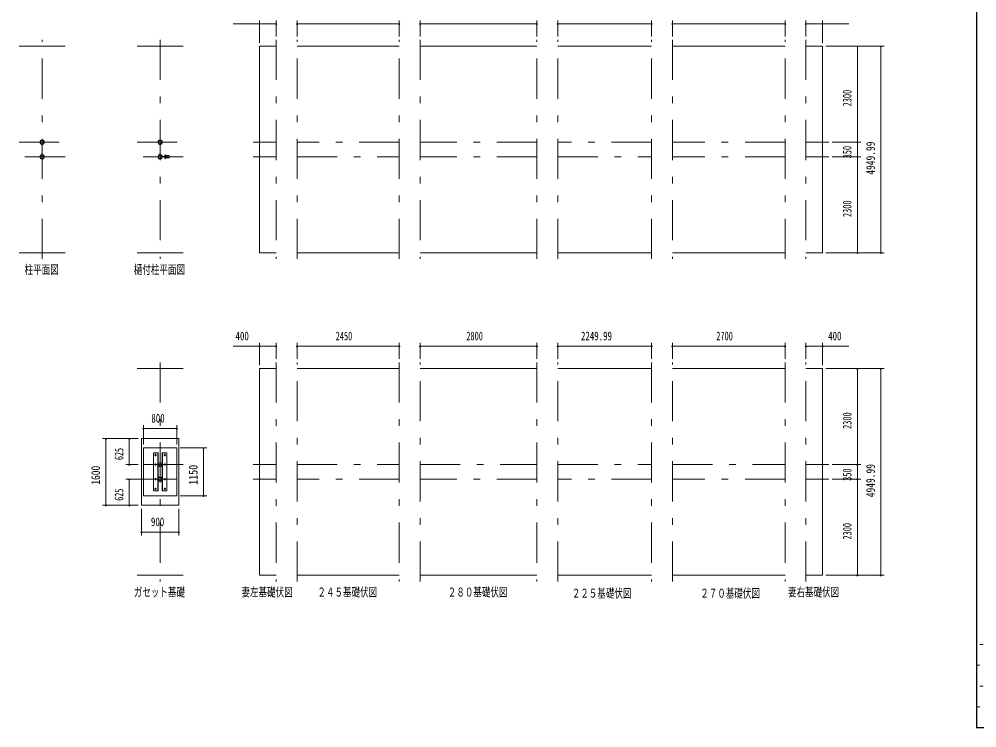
# Model space of a CAD drawing. Units: millimetres, scale not verified. Extents: x -34436 to 34436, y -16161 to 16159.
# Drawn here: x -34436 to -11477, y -16161 to 814 of the extents above; entities that cross this region are included whole.
import ezdxf
from ezdxf.enums import TextEntityAlignment as Align

# ---------------------------------------------------------------- set-up
doc = ezdxf.new("R2010")
doc.units = ezdxf.units.MM
doc.header["$LTSCALE"] = 80
doc.linetypes.add('USER1', pattern=[3, 1, -2])
doc.linetypes.add('USER3', pattern=[24, 12, -5, 2, -5])
for name, color, linetype, lineweight in [('0-2_1-08BOLD', 7, 'Continuous', 18), ('0-3_1-28CENTER', 3, 'USER3', 18), ('0-5_1-58DIM', 3, 'Continuous', 18), ('0-C_F-F1PAPER', 5, 'Continuous', 18)]:
    doc.layers.add(name, color=color, linetype=linetype, lineweight=lineweight)
doc.styles.add('ＭＳ ゴシック', font='')
doc.styles.get('ＭＳ ゴシック').set_extended_font_data('MS Gothic')

msp = doc.modelspace()

# ---------------------------------------------------------------- linework, layer by layer
at = {"layer": '0-2_1-08BOLD'}
for p, q in [((-33336.12, 169.05), (-34436.13, 169.05)), ((-31606.39, 169.05), (-30506.39, 169.05)), ((-25324.95, 169.05), (-27774.95, 169.05)), ((-22024.95, 169.05), (-24824.95, 169.05)), ((-19274.95, 169.05), (-21524.95, 169.05)), ((-16074.95, 169.05), (-18774.95, 169.05)), ((-33887.53, -2430.16), (-33887.53, -2181.73)), ((-33884.73, -2185.26), (-33887.53, -2185.26)), ((-33884.73, -2181.73), (-33884.73, -2430.17)), ((-33884.73, -2213.26), (-33883.13, -2213.26)), ((-33883.13, -2213.26), (-33883.13, -2183.26)), ((-31057.79, -2430.16), (-31057.79, -2181.73)), ((-31057.79, -2185.26), (-31054.99, -2185.26)), ((-31054.99, -2181.73), (-31054.99, -2430.17)), ((-33887.53, -2426.63), (-33884.73, -2426.63)), ((-31054.99, -2426.63), (-31057.79, -2426.63)), ((-31005.68, -2477.94), (-30959.48, -2477.94)), ((-30959.48, -2483.94), (-31005.68, -2483.94)), ((-30960.88, -2476.34), (-31004.19, -2476.34)), ((-31004.19, -2485.54), (-30960.88, -2485.54)), ((-30922.62, -2453.44), (-30838.04, -2453.44)), ((-30838.04, -2508.44), (-30922.62, -2508.44)), ((-33336.12, -4780.94), (-34436.13, -4780.94)), ((-30506.39, -4780.94), (-31606.39, -4780.94)), ((-27774.95, -4780.94), (-25324.95, -4780.94)), ((-24824.95, -4780.94), (-22024.95, -4780.94)), ((-21524.95, -4780.94), (-19274.95, -4780.94)), ((-18774.95, -4780.94), (-16074.95, -4780.94)), ((-15574.95, -4780.94), (-15174.95, -4780.94)), ((-31606.39, -7556.36), (-30506.39, -7556.36)), ((-25324.95, -7556.36), (-27774.95, -7556.36)), ((-22024.95, -7556.36), (-24824.95, -7556.36)), ((-19274.95, -7556.36), (-21524.95, -7556.36)), ((-16074.95, -7556.36), (-18774.95, -7556.36)), ((-31111.69, -10486.35), (-31111.69, -9576.36)), ((-31001.09, -9576.36), (-31001.09, -10486.35)), ((-31606.39, -12506.35), (-30506.39, -12506.35)), ((-27774.95, -12506.35), (-25324.95, -12506.35)), ((-24824.95, -12506.35), (-22024.95, -12506.35)), ((-21524.95, -12506.35), (-19274.95, -12506.35)), ((-18774.95, -12506.35), (-16074.95, -12506.35)), ((-15574.95, -12506.35), (-15174.95, -12506.35))]:
    msp.add_line(p, q, dxfattribs=at)
for points in [[(-28274.95, 169.05), (-28674.95, 169.05), (-28674.95, -4780.94), (-28274.95, -4780.94)], [(-15174.95, -4780.94), (-15174.95, 169.05), (-15574.95, 169.05)], [(-33889.13, -2183.26), (-33889.13, -2213.26), (-33887.53, -2213.26)], [(-31057.79, -2213.26), (-31059.39, -2213.26), (-31059.39, -2183.26)], [(-31053.39, -2183.26), (-31053.39, -2213.26), (-31054.99, -2213.26)], [(-33887.53, -2398.63), (-33889.13, -2398.63), (-33889.13, -2428.63)], [(-33883.13, -2428.63), (-33883.13, -2398.63), (-33884.73, -2398.63)], [(-31057.79, -2398.63), (-31059.39, -2398.63), (-31059.39, -2428.63)], [(-31053.39, -2428.63), (-31053.39, -2398.63), (-31054.99, -2398.63)], [(-28274.95, -7556.36), (-28674.95, -7556.36), (-28674.95, -12506.35), (-28274.95, -12506.35)], [(-15174.95, -12506.35), (-15174.95, -7556.36), (-15574.95, -7556.36)]]:
    msp.add_lwpolyline(points, dxfattribs=at)
for points in [[(-30606.39, -9231.36), (-30606.39, -10831.36), (-31506.39, -10831.36), (-31506.39, -9231.36)], [(-30656.39, -9456.36), (-31456.39, -9456.36), (-31456.39, -10606.36), (-30656.39, -10606.36)], [(-31107.19, -10486.35), (-31219.19, -10486.35), (-31219.19, -9576.36), (-31107.19, -9576.36)], [(-30893.59, -9576.36), (-31005.59, -9576.36), (-31005.59, -10486.35), (-30893.59, -10486.35)]]:
    msp.add_lwpolyline(points, close=True, dxfattribs=at)
for centre, radius in [((-33886.13, -2130.95), 50.8), ((-33886.13, -2130.95), 46.6), ((-33886.13, -2076.29), 2.25), ((-31056.39, -2130.95), 50.8), ((-31056.39, -2130.95), 46.6), ((-31056.39, -2076.29), 2.25), ((-33886.13, -2480.94), 50.8), ((-33886.13, -2480.94), 46.6), ((-31111.04, -2480.94), 2.25), ((-31056.39, -2480.94), 52.4), ((-31056.39, -2480.94), 50.8), ((-31056.39, -2480.94), 46.6), ((-30932.14, -2480.94), 27.5), ((-30900.79, -2480.94), 2.25), ((-33886.13, -2535.6), 2.25), ((-31056.39, -2535.6), 2.25), ((-31169.19, -9626.36), 14.5), ((-30943.59, -9626.36), 14.5), ((-31169.19, -9856.36), 14.5), ((-31056.39, -9856.36), 50.8), ((-31056.39, -9856.36), 46.6), ((-30943.59, -9856.36), 14.5), ((-31169.19, -10206.36), 14.5), ((-31056.39, -10206.36), 50.8), ((-31056.39, -10206.36), 46.6), ((-30943.59, -10206.36), 14.5), ((-31169.19, -10436.35), 14.5), ((-30943.59, -10436.35), 14.5)]:
    msp.add_circle(centre, radius, dxfattribs=at)
for centre, radius, start, end in [((-33886.13, -2130.95), 52.4, 93.34433, 266.72241), ((-33886.13, -2076.29), 3.85, 322.09248, 270), ((-33886.13, -2130.95), 52.4, 273.28569, 90), ((-31056.39, -2130.95), 52.4, 93.34433, 266.72241), ((-31056.39, -2076.29), 3.85, 322.09248, 270), ((-31056.39, -2130.95), 52.4, 273.28569, 90), ((-33886.13, -2480.94), 52.4, 93.27759, 266.65567), ((-33886.13, -2480.94), 52.4, 270, 86.71431), ((-31111.04, -2480.94), 3.85, 52.09248, 0), ((-30932.14, -2480.94), 29.1, 0, 170.90512), ((-30932.14, -2480.94), 29.1, 189.09488, 354.06984), ((-30949.54, -2480.94), 44.9, 19.58864, 37.76454), ((-30949.54, -2480.94), 44.9, 322.23546, 340.41136), ((-30900.79, -2480.94), 3.85, 180, 128.65778), ((-30873.54, -2480.94), 44.9, 322.23546, 37.76454), ((-33886.13, -2535.6), 3.85, 90, 37.90752), ((-31056.39, -2535.6), 3.85, 90, 37.90752)]:
    msp.add_arc(centre, radius, start, end, dxfattribs=at)
at = {"layer": '0-3_1-28CENTER'}
for p, q in [((-33886.13, -4930.94), (-33886.13, 319.05)), ((-31056.39, 319.05), (-31056.39, -4930.94)), ((-28274.95, 319.05), (-28274.95, -4930.94)), ((-27774.95, -4930.94), (-27774.95, 319.05)), ((-25324.95, -4930.94), (-25324.95, 319.05)), ((-24824.95, 319.05), (-24824.95, -4930.94)), ((-22024.95, -4930.94), (-22024.95, 319.05)), ((-21524.95, -4930.94), (-21524.95, 319.05)), ((-19274.95, -4930.94), (-19274.95, 319.05)), ((-18774.95, 319.05), (-18774.95, -4930.94)), ((-16074.95, -4930.94), (-16074.95, 319.05)), ((-15574.95, 319.05), (-15574.95, -4930.94)), ((-34436.13, -2130.95), (-33336.12, -2130.95)), ((-33874.13, -2198.26), (-33898.13, -2198.26)), ((-31606.39, -2130.95), (-30506.39, -2130.95)), ((-31044.39, -2198.26), (-31068.39, -2198.26)), ((-28274.95, -2130.95), (-28824.95, -2130.95)), ((-25324.95, -2130.95), (-27774.95, -2130.95)), ((-22024.95, -2130.95), (-24824.95, -2130.95)), ((-19274.95, -2130.95), (-21524.95, -2130.95)), ((-16074.95, -2130.95), (-18774.95, -2130.95)), ((-15574.95, -2130.95), (-15024.95, -2130.95)), ((-33336.12, -2480.94), (-34436.13, -2480.94)), ((-33898.13, -2413.63), (-33874.13, -2413.63)), ((-30506.39, -2480.94), (-31606.39, -2480.94)), ((-31068.39, -2413.63), (-31044.39, -2413.63)), ((-30982.62, -2470.18), (-30982.62, -2491.71)), ((-30932.14, -2535.94), (-30932.14, -2425.94)), ((-28824.95, -2480.95), (-28274.95, -2480.95)), ((-27774.95, -2480.95), (-25324.95, -2480.95)), ((-22024.95, -2480.95), (-24824.95, -2480.95)), ((-21524.95, -2480.95), (-19274.95, -2480.95)), ((-16074.95, -2480.95), (-18774.95, -2480.95)), ((-15024.95, -2480.95), (-15574.95, -2480.95)), ((-31056.39, -7406.36), (-31056.39, -12656.35)), ((-28274.95, -7406.36), (-28274.95, -12656.36)), ((-27774.95, -12656.36), (-27774.95, -7406.36)), ((-25324.95, -7406.36), (-25324.95, -12656.36)), ((-24824.95, -12656.36), (-24824.95, -7406.36)), ((-22024.95, -7406.36), (-22024.95, -12656.36)), ((-21524.95, -12656.36), (-21524.95, -7406.36)), ((-19274.95, -7406.36), (-19274.95, -12656.36)), ((-18774.95, -12656.36), (-18774.95, -7406.36)), ((-16074.95, -7406.36), (-16074.95, -12656.36)), ((-15574.95, -12656.36), (-15574.95, -7406.36)), ((-31194.19, -9626.36), (-31144.19, -9626.36)), ((-31169.19, -9651.36), (-31169.19, -9601.36)), ((-30968.59, -9626.36), (-30918.59, -9626.36)), ((-30943.59, -9601.36), (-30943.59, -9651.36)), ((-30506.39, -9856.36), (-31606.39, -9856.36)), ((-31169.19, -9881.36), (-31169.19, -9831.36)), ((-30943.59, -9831.36), (-30943.59, -9881.36)), ((-28824.95, -9856.36), (-28274.95, -9856.36)), ((-27774.95, -9856.36), (-25324.95, -9856.36)), ((-24824.95, -9856.36), (-22024.95, -9856.36)), ((-21524.95, -9856.36), (-19274.95, -9856.36)), ((-18774.95, -9856.36), (-16074.95, -9856.36)), ((-15574.95, -9856.36), (-15024.95, -9856.36)), ((-31606.39, -10206.36), (-30506.39, -10206.36)), ((-31169.19, -10181.35), (-31169.19, -10231.36)), ((-30943.59, -10231.36), (-30943.59, -10181.35)), ((-28274.95, -10206.36), (-28824.95, -10206.36)), ((-25324.95, -10206.36), (-27774.95, -10206.36)), ((-22024.95, -10206.36), (-24824.95, -10206.36)), ((-19274.95, -10206.36), (-21524.95, -10206.36)), ((-16074.95, -10206.36), (-18774.95, -10206.36)), ((-15024.95, -10206.36), (-15574.95, -10206.36)), ((-31194.19, -10436.35), (-31144.19, -10436.35)), ((-31169.19, -10411.35), (-31169.19, -10461.35)), ((-30918.59, -10436.35), (-30968.59, -10436.35)), ((-30943.59, -10461.35), (-30943.59, -10411.35))]:
    msp.add_line(p, q, dxfattribs=at)
at = {"layer": '0-5_1-58DIM'}
for p, q in [((-28274.95, 704.05), (-29302.95, 704.05)), ((-28658.95, 704.05), (-28690.95, 704.05)), ((-28674.95, 249.05), (-28674.95, 784.05)), ((-28674.95, 704.05), (-28274.95, 704.05)), ((-28258.95, 704.05), (-28290.95, 704.05)), ((-28274.95, 784.05), (-28274.95, 399.05)), ((-27758.95, 704.05), (-27790.95, 704.05)), ((-27774.95, 399.05), (-27774.95, 784.05)), ((-27774.95, 704.05), (-25324.95, 704.05)), ((-25308.95, 704.05), (-25340.95, 704.05)), ((-25324.95, 399.05), (-25324.95, 784.05)), ((-24808.95, 704.05), (-24840.95, 704.05)), ((-24824.95, 784.05), (-24824.95, 399.05)), ((-24824.95, 704.05), (-22024.95, 704.05)), ((-22008.94, 704.05), (-22040.94, 704.05)), ((-22024.95, 399.05), (-22024.95, 784.05)), ((-21508.95, 704.05), (-21540.95, 704.05)), ((-21524.95, 399.05), (-21524.95, 784.05)), ((-21524.95, 704.05), (-19274.95, 704.05)), ((-19258.95, 704.05), (-19290.95, 704.05)), ((-19274.95, 399.05), (-19274.95, 784.05)), ((-18758.96, 704.05), (-18790.96, 704.05)), ((-18774.95, 784.05), (-18774.95, 399.05)), ((-18774.95, 704.05), (-16074.95, 704.05)), ((-16058.95, 704.05), (-16090.95, 704.05)), ((-16074.95, 399.05), (-16074.95, 784.05)), ((-15558.95, 704.05), (-15590.95, 704.05)), ((-15574.95, 784.05), (-15574.95, 399.05)), ((-15574.95, 704.05), (-15174.95, 704.05)), ((-15158.95, 704.05), (-15190.95, 704.05)), ((-15174.95, 784.05), (-15174.95, 249.05)), ((-14546.94, 704.05), (-15174.95, 704.05)), ((-15094.95, 169.05), (-13699.95, 169.05)), ((-14323.95, 169.05), (-14355.95, 169.05)), ((-14339.95, -2130.95), (-14339.95, 169.05)), ((-13763.95, 169.05), (-13795.95, 169.05)), ((-13779.95, 169.05), (-13779.95, -4780.94)), ((-14944.95, -2130.95), (-14259.95, -2130.95)), ((-14323.95, -2130.95), (-14355.95, -2130.95)), ((-14339.95, -2480.95), (-14339.95, -2130.95)), ((-14259.95, -2480.95), (-14944.95, -2480.95)), ((-14323.95, -2480.94), (-14355.95, -2480.94)), ((-14339.95, -4780.94), (-14339.95, -2480.95)), ((-15094.95, -4780.94), (-13699.95, -4780.94)), ((-14323.95, -4780.94), (-14355.95, -4780.94)), ((-13763.95, -4780.94), (-13795.95, -4780.94)), ((-28674.95, -7021.36), (-29302.95, -7021.36)), ((-28658.95, -7021.36), (-28690.95, -7021.36)), ((-28674.95, -7476.36), (-28674.95, -6941.36)), ((-28674.95, -7021.36), (-28274.95, -7021.36)), ((-28258.95, -7021.36), (-28290.95, -7021.36)), ((-28274.95, -6941.36), (-28274.95, -7326.36)), ((-27758.95, -7021.36), (-27790.95, -7021.36)), ((-27774.95, -7326.36), (-27774.95, -6941.36)), ((-27774.95, -7021.36), (-25324.95, -7021.36)), ((-25308.95, -7021.36), (-25340.95, -7021.36)), ((-25324.95, -6941.36), (-25324.95, -7326.36)), ((-24808.95, -7021.36), (-24840.95, -7021.36)), ((-24824.95, -7326.36), (-24824.95, -6941.36)), ((-24824.95, -7021.36), (-22024.95, -7021.36)), ((-22008.94, -7021.36), (-22040.94, -7021.36)), ((-22024.95, -6941.36), (-22024.95, -7326.36)), ((-21508.95, -7021.36), (-21540.95, -7021.36)), ((-21524.95, -7326.36), (-21524.95, -6941.36)), ((-21524.95, -7021.36), (-19274.95, -7021.36)), ((-19258.95, -7021.36), (-19290.95, -7021.36)), ((-19274.95, -6941.36), (-19274.95, -7326.36)), ((-18758.96, -7021.36), (-18790.96, -7021.36)), ((-18774.95, -7326.36), (-18774.95, -6941.36)), ((-18774.95, -7021.36), (-16074.95, -7021.36)), ((-16058.95, -7021.36), (-16090.95, -7021.36)), ((-16074.95, -6941.36), (-16074.95, -7326.36)), ((-15558.95, -7021.36), (-15590.95, -7021.36)), ((-15574.95, -7326.36), (-15574.95, -6941.36)), ((-15574.95, -7021.36), (-15174.95, -7021.36)), ((-15158.95, -7021.36), (-15190.95, -7021.36)), ((-15174.95, -6941.36), (-15174.95, -7476.36)), ((-15174.95, -7021.36), (-14546.94, -7021.36)), ((-15094.95, -7556.36), (-13699.95, -7556.36)), ((-14323.95, -7556.36), (-14355.95, -7556.36)), ((-14339.95, -9856.36), (-14339.95, -7556.36)), ((-13763.95, -7556.36), (-13795.95, -7556.36)), ((-13779.95, -7556.36), (-13779.95, -12506.35)), ((-31456.39, -9376.36), (-31456.39, -8911.36)), ((-30656.39, -8911.36), (-30656.39, -9376.36)), ((-31440.39, -8991.36), (-31472.39, -8991.36)), ((-31456.39, -8991.36), (-30656.39, -8991.36)), ((-30640.39, -8991.36), (-30672.39, -8991.36)), ((-32436.4, -9231.36), (-31586.39, -9231.36)), ((-32340.4, -9231.36), (-32372.4, -9231.36)), ((-32356.4, -9231.36), (-32356.4, -10831.36)), ((-31780.4, -9231.36), (-31812.4, -9231.36)), ((-31796.39, -9231.36), (-31796.39, -9856.36)), ((-30576.39, -9456.36), (-29936.39, -9456.36)), ((-30000.39, -9456.36), (-30032.39, -9456.36)), ((-30016.39, -9456.36), (-30016.39, -10606.36)), ((-31586.39, -9856.36), (-31876.39, -9856.36)), ((-31780.4, -9856.36), (-31812.4, -9856.36)), ((-14944.95, -9856.36), (-14259.95, -9856.36)), ((-14323.95, -9856.36), (-14355.95, -9856.36)), ((-14339.95, -10206.36), (-14339.95, -9856.36)), ((-31586.39, -10206.36), (-31876.39, -10206.36)), ((-31780.4, -10206.36), (-31812.4, -10206.36)), ((-31796.39, -10206.36), (-31796.39, -10831.36)), ((-14259.95, -10206.36), (-14944.95, -10206.36)), ((-14323.95, -10206.36), (-14355.95, -10206.36)), ((-14339.95, -12506.35), (-14339.95, -10206.36)), ((-29936.39, -10606.36), (-30576.39, -10606.36)), ((-30000.39, -10606.36), (-30032.39, -10606.36)), ((-31586.39, -10831.36), (-32436.4, -10831.36)), ((-32340.4, -10831.36), (-32372.4, -10831.36)), ((-31780.4, -10831.36), (-31812.4, -10831.36)), ((-31506.39, -11551.36), (-31506.39, -10911.36)), ((-30606.39, -10911.36), (-30606.39, -11551.36)), ((-31490.39, -11471.36), (-31522.39, -11471.36)), ((-31506.39, -11471.36), (-30606.39, -11471.36)), ((-30590.39, -11471.36), (-30622.39, -11471.36)), ((-13699.95, -12506.35), (-15094.95, -12506.35)), ((-14323.95, -12506.35), (-14355.95, -12506.35)), ((-13763.95, -12506.35), (-13795.95, -12506.35))]:
    msp.add_line(p, q, dxfattribs=at)
for centre in [(-28674.95, 704.05), (-28274.95, 704.05), (-27774.95, 704.05), (-25324.95, 704.05), (-24824.95, 704.05), (-22024.94, 704.05), (-21524.95, 704.05), (-19274.95, 704.05), (-18774.96, 704.05), (-16074.95, 704.05), (-15574.95, 704.05), (-15174.95, 704.05), (-14339.95, 169.05), (-13779.95, 169.05), (-14339.95, -2130.95), (-14339.95, -2480.94), (-14339.95, -4780.94), (-13779.95, -4780.94), (-28674.95, -7021.36), (-28274.95, -7021.36), (-27774.95, -7021.36), (-25324.95, -7021.36), (-24824.95, -7021.36), (-22024.94, -7021.36), (-21524.95, -7021.36), (-19274.95, -7021.36), (-18774.96, -7021.36), (-16074.95, -7021.36), (-15574.95, -7021.36), (-15174.95, -7021.36), (-14339.95, -7556.36), (-13779.95, -7556.36), (-31456.39, -8991.36), (-30656.39, -8991.36), (-32356.4, -9231.36), (-31796.4, -9231.36), (-30016.39, -9456.36), (-31796.4, -9856.36), (-14339.95, -9856.36), (-31796.4, -10206.36), (-14339.95, -10206.36), (-30016.39, -10606.36), (-32356.4, -10831.36), (-31796.4, -10831.36), (-31506.39, -11471.36), (-30606.39, -11471.36), (-14339.95, -12506.35), (-13779.95, -12506.35)]:
    msp.add_arc(centre, 16, 180, 0, dxfattribs=at)
at = {"layer": '0-C_F-F1PAPER', "color": 6, "linetype": 'USER1'}
for p, q in [((17716.13, -14164.19), (-11483.87, -14164.19)), ((-11483.87, -14663.39), (17716.14, -14663.39)), ((17716.14, -15162.59), (-11483.87, -15162.59)), ((-11483.87, -15661.79), (13703.34, -15661.79))]:
    msp.add_line(p, q, dxfattribs=at)
at = {"layer": '0-C_F-F1PAPER'}
for points in [[(34436.13, -16160.99), (-11483.87, -16160.99), (-11483.87, 15999.01), (34436.13, 15999.01)], [(34432.13, -16156.99), (-11479.87, -16156.99), (-11479.87, 15995.01), (34432.13, 15995.01)]]:
    msp.add_lwpolyline(points, close=True, dxfattribs=at)

# ---------------------------------------------------------------- texts
at = {"layer": '0-5_1-58DIM', "color": 7, "style": 'ＭＳ ゴシック'}
for s, width, p in [('2300', 0.7, (-14419.95, -1275.25)), ('350', 0.7, (-14419.95, -2519.18)), ('4949.99', 0.8, (-13859.95, -2911.55)), ('2300', 0.7, (-14419.95, -3925.24)), ('2300', 0.7, (-14419.95, -9000.66)), ('625', 0.65, (-31876.4, -9746.77)), ('4949.99', 0.8, (-13859.95, -10636.96)), ('1600', 0.8, (-32436.4, -10337.78)), ('1150', 0.85, (-30096.39, -10341.86)), ('350', 0.7, (-14419.95, -10244.59)), ('625', 0.65, (-31876.4, -10721.77)), ('2300', 0.7, (-14419.95, -11650.65))]:
    msp.add_text(s, height=208.4, rotation=90, dxfattribs=dict(at, width=width)).set_placement(p, align=Align.BOTTOM_LEFT)
for s, width, p in [('柱平面図', 0.7, (-34306.13, -5352.52)), ('樋付柱平面図', 0.7, (-31686.39, -5352.52)), ('400', 0.75, (-29249.15, -6941.36)), ('2450', 0.7, (-26847.56, -6941.36)), ('2800', 0.7, (-23714.98, -6941.36)), ('2249.99', 0.75, (-20968.04, -6941.36)), ('2700', 0.7, (-17723.52, -6941.36)), ('400', 0.75, (-15041.15, -6941.36)), ('800', 0.75, (-31266.65, -8911.36)), ('900', 0.75, (-31276.59, -11391.36)), ('ガセット基礎', 0.7, (-31686.39, -13077.93)), ('妻左基礎伏図', 0.7, (-29104.95, -13077.93)), ('２４５基礎伏図', 0.7, (-27284.95, -13077.93)), ('２８０基礎伏図', 0.7, (-24159.95, -13077.93)), ('２２５基礎伏図', 0.7, (-21187.75, -13106.35)), ('２７０基礎伏図', 0.7, (-18107.76, -13106.35)), ('妻右基礎伏図', 0.7, (-16004.95, -13077.93))]:
    msp.add_text(s, height=208.4, dxfattribs=dict(at, width=width)).set_placement(p, align=Align.BOTTOM_LEFT)

doc.saveas('drawing.dxf')
